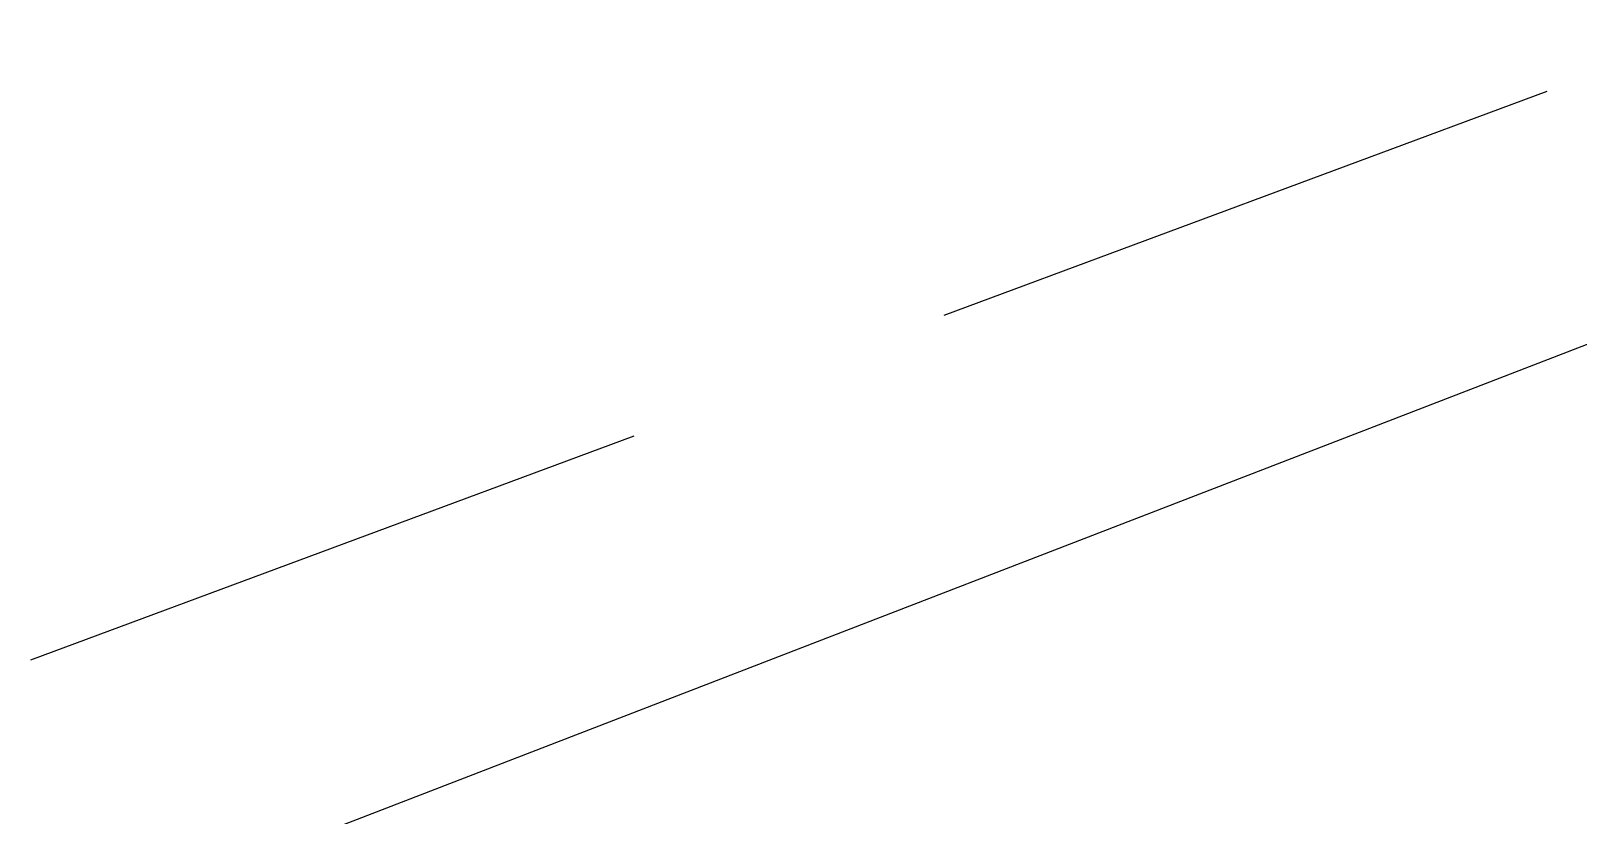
# Model space of a CAD drawing. Header units: feet. Extents: x -84 to 198, y -22 to 181.
# Drawn here: x 95.293 to 96.491, y 22.324 to 22.931 of the extents above; entities that cross this region are included whole.
import ezdxf

# ---------------------------------------------------------------- set-up
doc = ezdxf.new("R2010")
doc.units = ezdxf.units.FT
doc.layers.add('A-LINEA', color=7, linetype='CONTINUOUS')

msp = doc.modelspace()

# ---------------------------------------------------------------- linework, layer by layer
at = {"layer": 'A-LINEA'}
for p, q in [((95.52, 22.3111), (98.9733, 23.6444)), ((95.52, 22.3111), (98.9733, 23.6444)), ((96, 22.7111), (96.4667, 22.8844)), ((96, 22.7111), (96.4667, 22.8844)), ((95.2933, 22.4444), (95.76, 22.6178)), ((95.2933, 22.4444), (95.76, 22.6178))]:
    msp.add_line(p, q, dxfattribs=at)

doc.saveas('drawing.dxf')
